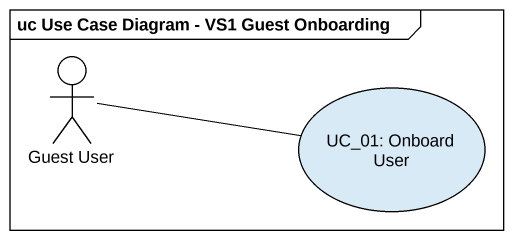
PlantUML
@startuml
mainframe uc Use Case Diagram - VS1 Guest Onboarding
actor "Guest User" as Guest_User
usecase "UC_01: Onboard User" as UC_01_Onboard_User
Guest_User -right- UC_01_Onboard_User
@enduml
